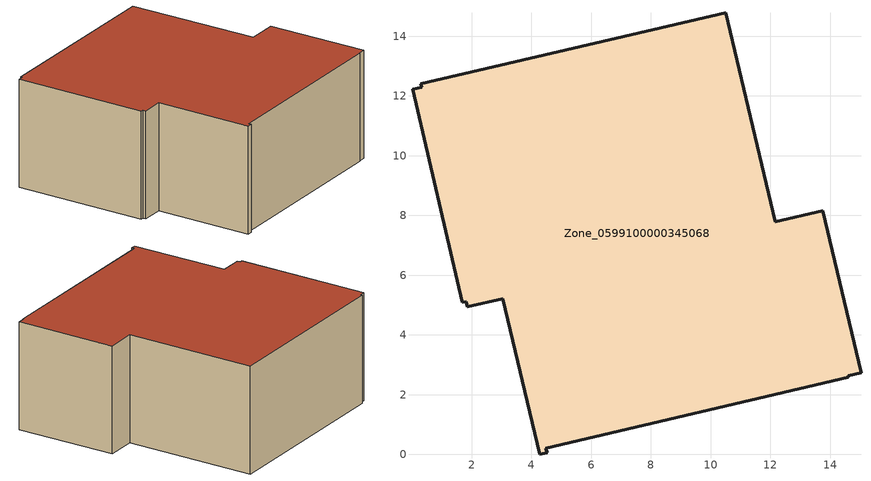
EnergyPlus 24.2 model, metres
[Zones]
Zone_0599100000345068
 floor ground (C_G): 4.53,0.06 4.28,0 3.04,5.22 1.86,4.95 1.83,5.11 1.69,5.09 0.03,12.22 0.33,12.3 0.31,12.4 10.51,14.79 12.16,7.79 13.76,8.16 15.03,2.73 14.6,2.63 14.61,2.58 4.49,0.21 z0
 wall outside (C_F): 4.28,0 4.53,0.06 4.49,0.21 14.61,2.58 14.6,2.63 15.03,2.73 13.76,8.16 12.16,7.79 10.51,14.79 0.31,12.4 0.33,12.3 0.03,12.22 1.69,5.09 1.83,5.11 1.86,4.95 3.04,5.22 4.28,0 z0:5.95
 roof outside (C_R): 3.04,5.22 4.28,0 4.53,0.06 4.49,0.21 14.61,2.58 14.6,2.63 15.03,2.73 13.76,8.16 12.16,7.79 10.51,14.79 0.31,12.4 0.33,12.3 0.03,12.22 1.69,5.09 1.83,5.11 1.86,4.95 z5.95
[BUILDING]
Pand.0599100000345068: North Axis=0; Terrain=City; Loads Convergence Tolerance Value=0.04; Temperature Convergence Tolerance Value=0.4; Solar Distribution=FullExterior; Maximum Number of Warmup Days=25; Minimum Number of Warmup Days=1
[Site:Location]
Rotterdam.The.Hague.AP_ZH_NLD Design_Conditions: Latitude=51.96; Longitude=4.45; Time Zone=1; Elevation=-4.5
[SITE:GROUNDTEMPERATURE:BUILDINGSURFACE]
18, 18, 18, 18, 18, 18, 18, 18, 18, 18, 18, 18
[MATERIAL] Thermal Absorptance=0.9; Solar Absorptance=0.7; Visible Absorptance=0.7
Name | Roughness | Thickness | Conductivity | Density | Specific Heat
G.D.1992-2005 | MediumSmooth | 0.15 | 0.06 | 540 | 1210
F.D.1992-2005 | Rough | 0.3 | 0.12 | 1920 | 840
R.D.1992-2005 | MediumRough | 0.2 | 0.08 | 1500 | 1000
[CONSTRUCTION]
C_G: G.D.1992-2005
C_F: F.D.1992-2005
C_R: R.D.1992-2005
[ZONE]
Zone_0599100000345068: Type=1; Multiplier=1; Ceiling Height=Autocalculate; Volume=Autocalculate; Floor Area=autocalculate; Part of Total Floor Area=Yes
[ZONEINFILTRATION:DESIGNFLOWRATE]
Infil_Zone_0599100000345068: Zone or ZoneList or Space or SpaceList=Zone_0599100000345068; Schedule=AlwaysOn; Design Flow Rate Calculation Method=Flow/Area; Flow Rate per Floor Area=0.0021; Constant Term Coefficient=1; Temperature Term Coefficient=0; Velocity Term Coefficient=0; Velocity Squared Term Coefficient=0
[HVACTEMPLATE:ZONE:IDEALLOADSAIRSYSTEM]
Zone_0599100000345068: Maximum Heating Supply Air Temperature=50; Minimum Cooling Supply Air Temperature=13; Maximum Heating Supply Air Humidity Ratio=0.0156; Minimum Cooling Supply Air Humidity Ratio=0.0077; Heating Limit=NoLimit; Cooling Limit=NoLimit; Dehumidification Control Type=ConstantSensibleHeatRatio; Cooling Sensible Heat Ratio=0.7; Dehumidification Setpoint=60; Humidification Control Type=None; Humidification Setpoint=30; Outdoor Air Method=None; Outdoor Air Flow Rate per Person=0.00944; Outdoor Air Flow Rate per Zone Floor Area=0; Outdoor Air Flow Rate per Zone=0; Demand Controlled Ventilation Type=None; Outdoor Air Economizer Type=NoEconomizer; Heat Recovery Type=None; Sensible Heat Recovery Effectiveness=0.7; Latent Heat Recovery Effectiveness=0.65
[ZONECONTROL:THERMOSTAT]
ThermostatControl_Zone_0599100000345068: Zone or ZoneList=Zone_0599100000345068; Control Type Schedule=DualSetpointControlType; Control 1=Thermostat_Zone_0599100000345068; Temperature Difference Between Cutout And Setpoint=0
[THERMOSTATSETPOINT:DUALSETPOINT]
Thermostat_Zone_0599100000345068: Heating Setpoint Temperature Schedule=HeatingSetpoint_Zone_0599100000345068; Cooling Setpoint Temperature Schedule=CoolingSetpoint_Zone_0599100000345068
[SCHEDULE:COMPACT]
HeatingSetpoint_Zone_0599100000345068: Through: 12/31, For: AllDays, Until: 24:00, 21
CoolingSetpoint_Zone_0599100000345068: Through: 12/31, For: AllDays, Until: 24:00, 24
DualSetpointControlType: Through: 12/31, For: AllDays, Until: 24:00, 4
AlwaysOn: Through: 12/31, For: AllDays, Until: 24:00, 1
